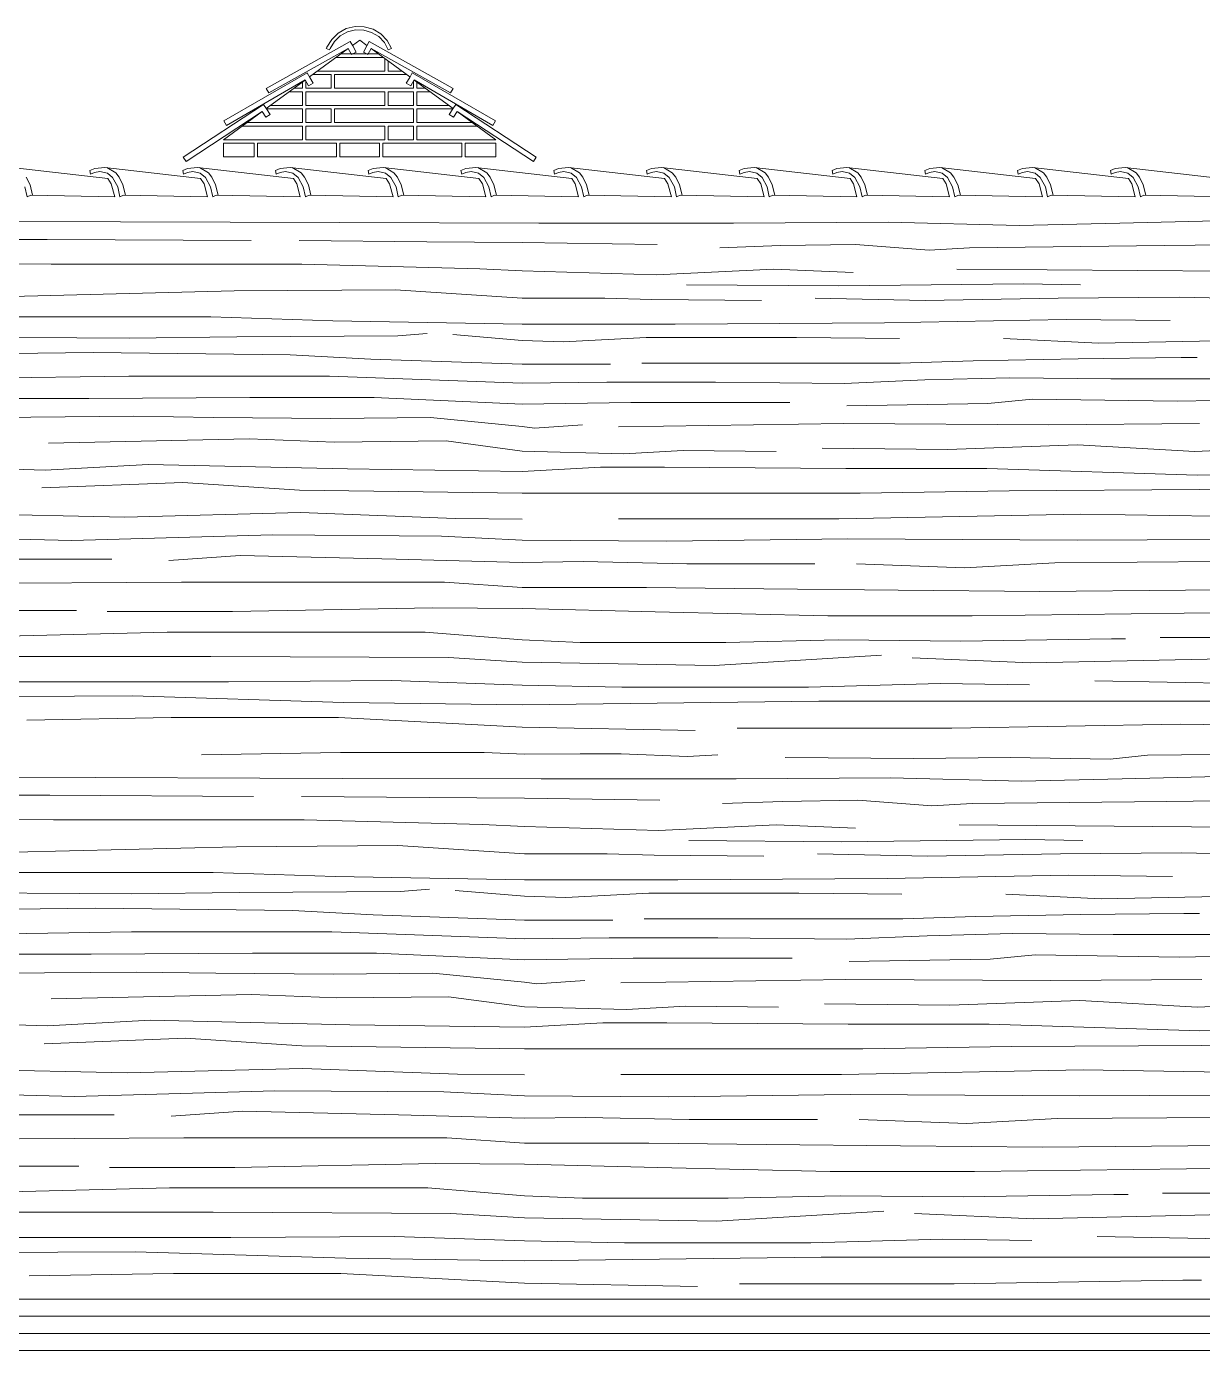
# Model space of a CAD drawing. Header units: millimetres. Extents: x -17502 to -16646, y 1856 to 2034.
# Drawn here: x -17148.526 to -17145.098, y 1867.434 to 1871.294 of the extents above; entities that cross this region are included whole.
import ezdxf

# ---------------------------------------------------------------- set-up
doc = ezdxf.new("R2010")
doc.units = ezdxf.units.MM
doc.layers.get('0').update_dxf_attribs({"lineweight": 9})
doc.layers.add('blocs', color=7, linetype='Continuous')
doc.layers.add('COUPE', color=7, linetype='Continuous', lineweight=9)

msp = doc.modelspace()

# ---------------------------------------------------------------- linework, layer by layer
at = {"lineweight": 9}
for points in [[(-17147.5759, 1871.2384), (-17147.5547, 1871.2539)], [(-17147.5335, 1871.2384), (-17147.5547, 1871.2539)], [(-17147.7012, 1871.1469), (-17147.5881, 1871.2295)], [(-17147.6779, 1871.1639), (-17147.4816, 1871.1639), (-17147.4816, 1871.2005)], [(-17147.4863, 1871.2039), (-17147.6232, 1871.2039)], [(-17147.5, 1871.2139), (-17147.6095, 1871.2139)], [(-17147.4083, 1871.1469), (-17147.5213, 1871.2295)], [(-17147.4716, 1871.1932), (-17147.4716, 1871.1639), (-17147.4316, 1871.1639)], [(-17147.8271, 1871.0549), (-17147.7133, 1871.138)], [(-17147.7216, 1871.132), (-17147.7216, 1871.1139), (-17147.7463, 1871.1139)], [(-17147.6916, 1871.1539), (-17147.6379, 1871.1539), (-17147.6379, 1871.1139), (-17147.7116, 1871.1139), (-17147.7116, 1871.135)], [(-17147.3979, 1871.135), (-17147.3979, 1871.1139), (-17147.6279, 1871.1139), (-17147.6279, 1871.1539), (-17147.4179, 1871.1539)], [(-17147.2824, 1871.0549), (-17147.3961, 1871.138)], [(-17147.3879, 1871.132), (-17147.3879, 1871.1139), (-17147.3632, 1871.1139)], [(-17147.76, 1871.1039), (-17147.7216, 1871.1039), (-17147.7216, 1871.0639), (-17147.8148, 1871.0639)], [(-17147.3495, 1871.1039), (-17147.3879, 1871.1039), (-17147.3879, 1871.0639), (-17147.2947, 1871.0639)], [(-17147.9516, 1870.9639), (-17147.8392, 1871.046)], [(-17147.8264, 1871.0539), (-17147.7216, 1871.0539), (-17147.7216, 1871.0139), (-17147.8832, 1871.0139)], [(-17147.2831, 1871.0539), (-17147.3879, 1871.0539), (-17147.3879, 1871.0139), (-17147.2263, 1871.0139)], [(-17147.1579, 1870.9639), (-17147.2703, 1871.046)], [(-17147.8969, 1871.0039), (-17147.7216, 1871.0039), (-17147.7216, 1870.9639), (-17147.9516, 1870.9639)], [(-17147.2126, 1871.0039), (-17147.3879, 1871.0039), (-17147.3879, 1870.9639), (-17147.1579, 1870.9639)], [(-17143.5173, 1867.5841), (-17152.5174, 1867.5841)], [(-17143.5173, 1867.5341), (-17152.5174, 1867.5341)], [(-17143.63, 1867.4841), (-17152.5174, 1867.4841)], [(-17143.586, 1867.4341), (-17152.5174, 1867.4341)]]:
    msp.add_lwpolyline(points, dxfattribs=at)
for points in [[(-17147.4816, 1871.1039), (-17147.7116, 1871.1039), (-17147.7116, 1871.0639), (-17147.4816, 1871.0639)], [(-17147.3979, 1871.1039), (-17147.4716, 1871.1039), (-17147.4716, 1871.0639), (-17147.3979, 1871.0639)], [(-17147.7116, 1871.0539), (-17147.6379, 1871.0539), (-17147.6379, 1871.0139), (-17147.7116, 1871.0139)], [(-17147.6279, 1871.0539), (-17147.3979, 1871.0539), (-17147.3979, 1871.0139), (-17147.6279, 1871.0139)], [(-17147.4816, 1871.0039), (-17147.7116, 1871.0039), (-17147.7116, 1870.9639), (-17147.4816, 1870.9639)], [(-17147.3979, 1871.0039), (-17147.4716, 1871.0039), (-17147.4716, 1870.9639), (-17147.3979, 1870.9639)], [(-17147.8622, 1870.9139), (-17147.9516, 1870.9139), (-17147.9516, 1870.9539), (-17147.8622, 1870.9539)], [(-17147.8522, 1870.9539), (-17147.6222, 1870.9539), (-17147.6222, 1870.9139), (-17147.8522, 1870.9139)], [(-17147.4972, 1870.9139), (-17147.6122, 1870.9139), (-17147.6122, 1870.9539), (-17147.4972, 1870.9539)], [(-17147.2572, 1870.9539), (-17147.4872, 1870.9539), (-17147.4872, 1870.9139), (-17147.2572, 1870.9139)], [(-17147.2472, 1870.9139), (-17147.1579, 1870.9139), (-17147.1579, 1870.9539), (-17147.2472, 1870.9539)]]:
    msp.add_lwpolyline(points, close=True, dxfattribs=at)
at = {"layer": 'blocs', "lineweight": 9}
for points in [[(-17151.5322, 1870.7319), (-17151.5219, 1870.732), (-17151.1401, 1870.7222), (-17150.8464, 1870.7287), (-17150.3242, 1870.7418), (-17149.9489, 1870.745), (-17149.4301, 1870.7385), (-17149.1659, 1870.7157), (-17148.572, 1870.7254), (-17147.6126, 1870.7222), (-17147.0327, 1870.7206)], [(-17147.0327, 1870.7206), (-17146.4649, 1870.7206), (-17146.0145, 1870.7239), (-17145.6327, 1870.7141), (-17145.339, 1870.7206), (-17144.8169, 1870.7337), (-17144.4416, 1870.7369), (-17143.9227, 1870.7304), (-17143.6586, 1870.7076), (-17143.0647, 1870.7174), (-17142.1052, 1870.7141), (-17141.8227, 1870.7133)], [(-17149.6009, 1870.6666), (-17149.1212, 1870.6732), (-17148.4653, 1870.6732), (-17147.8713, 1870.6699)], [(-17147.731, 1870.6699), (-17147.359, 1870.6666), (-17147.0812, 1870.6642)], [(-17147.0812, 1870.6642), (-17146.6874, 1870.6586)], [(-17146.5046, 1870.6488), (-17146.3284, 1870.6553), (-17146.1098, 1870.6586), (-17145.8944, 1870.6422), (-17145.7769, 1870.6488), (-17145.2091, 1870.6553), (-17144.6706, 1870.6618), (-17144.4427, 1870.6553), (-17144.2861, 1870.6488)], [(-17149.1626, 1870.6047), (-17148.4545, 1870.6015), (-17147.7235, 1870.6015), (-17147.2046, 1870.588), (-17147.0812, 1870.5818)], [(-17147.0812, 1870.5818), (-17146.6906, 1870.5705), (-17146.348, 1870.5868), (-17146.1163, 1870.577)], [(-17145.8142, 1870.5868), (-17145.0244, 1870.5803), (-17144.4044, 1870.5836), (-17144.0226, 1870.577), (-17143.7485, 1870.5901)], [(-17146.6021, 1870.541), (-17146.1583, 1870.5377), (-17145.6199, 1870.5443), (-17145.4534, 1870.541)], [(-17150.0024, 1870.5165), (-17149.5096, 1870.5132), (-17148.9842, 1870.4937), (-17148.5698, 1870.5067), (-17147.9204, 1870.523), (-17147.4504, 1870.5263), (-17147.0812, 1870.5018)], [(-17147.0812, 1870.5018), (-17146.8404, 1870.5018), (-17146.7033, 1870.4986), (-17146.3835, 1870.4953)], [(-17146.2269, 1870.5018), (-17145.907, 1870.4953), (-17145.5187, 1870.5018), (-17145.1663, 1870.5051), (-17144.8595, 1870.4986), (-17144.6115, 1870.5149)], [(-17150.5931, 1870.4446), (-17150.443, 1870.4381), (-17150.0808, 1870.4479), (-17149.3335, 1870.4413), (-17148.6416, 1870.4479), (-17147.989, 1870.4479), (-17147.6332, 1870.4358), (-17147.0812, 1870.4267), (-17147.0812, 1870.4267)], [(-17147.0812, 1870.4267), (-17146.6348, 1870.4267), (-17146.0246, 1870.43), (-17145.4959, 1870.4398), (-17145.1924, 1870.4365)], [(-17151.1856, 1870.3923), (-17150.9082, 1870.3793), (-17150.5656, 1870.3858), (-17150.3828, 1870.3956), (-17149.8933, 1870.3956), (-17149.7595, 1870.3825), (-17149.3451, 1870.3825), (-17148.8368, 1870.3892), (-17148.2265, 1870.3859), (-17147.9132, 1870.3892), (-17147.4433, 1870.3924), (-17147.3585, 1870.399)], [(-17147.2834, 1870.3957), (-17147.0812, 1870.3787)], [(-17147.0812, 1870.3787), (-17146.9608, 1870.3744), (-17146.7193, 1870.3875), (-17146.282, 1870.3875), (-17145.9817, 1870.3842)], [(-17145.6783, 1870.3842), (-17145.4009, 1870.3712), (-17145.0582, 1870.3777), (-17144.8755, 1870.3875), (-17144.386, 1870.3875), (-17144.2522, 1870.3744), (-17143.8377, 1870.3744), (-17143.3294, 1870.3811), (-17142.7192, 1870.3778), (-17142.4059, 1870.3811), (-17141.936, 1870.3844), (-17141.8511, 1870.3909)], [(-17150.5184, 1870.3337), (-17150.1301, 1870.3369), (-17149.6406, 1870.3402), (-17149.1576, 1870.35), (-17148.655, 1870.3402), (-17148.332, 1870.3435), (-17147.7576, 1870.3369), (-17147.5226, 1870.3243), (-17147.0812, 1870.3092), (-17147.0812, 1870.3092)], [(-17147.0812, 1870.3092), (-17146.8242, 1870.3092)], [(-17146.7328, 1870.3125), (-17146.4457, 1870.3125), (-17146.2107, 1870.3125), (-17145.979, 1870.3125), (-17145.7669, 1870.319), (-17145.4601, 1870.3256), (-17145.1599, 1870.3288), (-17145.1142, 1870.3288)], [(-17149.1736, 1870.2847), (-17148.6547, 1870.2684), (-17148.2272, 1870.2749), (-17147.6431, 1870.2749), (-17147.0812, 1870.2544), (-17147.0812, 1870.2544)], [(-17147.0812, 1870.2544), (-17146.8341, 1870.257), (-17146.5176, 1870.257), (-17146.1423, 1870.2537), (-17145.9073, 1870.2635), (-17145.6593, 1870.2701), (-17145.3656, 1870.2668), (-17144.9414, 1870.2668), (-17144.5889, 1870.2668), (-17144.2406, 1870.2668), (-17143.9175, 1870.2734), (-17143.787, 1870.2734)], [(-17149.8997, 1870.2128), (-17149.433, 1870.2096), (-17149.123, 1870.2128), (-17148.749, 1870.2096), (-17148.3444, 1870.2096), (-17147.8745, 1870.2129), (-17147.5122, 1870.2129), (-17147.0812, 1870.1929)], [(-17147.0812, 1870.1929), (-17146.7648, 1870.1982), (-17146.4842, 1870.1982), (-17146.3014, 1870.1982)], [(-17146.135, 1870.1884), (-17145.7238, 1870.195), (-17145.5933, 1870.208), (-17145.1723, 1870.2015), (-17144.8427, 1870.208), (-17144.5163, 1870.2047)], [(-17150.5425, 1870.1444), (-17150.1378, 1870.1509), (-17149.7789, 1870.1444), (-17149.3089, 1870.1444), (-17148.9924, 1870.1444), (-17148.6146, 1870.1543), (-17148.2132, 1870.1576), (-17147.9815, 1870.1543), (-17147.6388, 1870.1511), (-17147.3484, 1870.1543), (-17147.0812, 1870.1277), (-17147.0812, 1870.1277)], [(-17147.0812, 1870.1277), (-17147.0454, 1870.1232), (-17146.9051, 1870.133)], [(-17146.8006, 1870.1265), (-17146.1447, 1870.1363), (-17145.5475, 1870.133), (-17145.1069, 1870.1363)], [(-17148.4615, 1870.0792), (-17147.8773, 1870.0923), (-17147.6293, 1870.0825), (-17147.303, 1870.0857), (-17147.0812, 1870.0561)], [(-17147.0812, 1870.0561), (-17146.7844, 1870.0482), (-17146.6115, 1870.058), (-17146.3406, 1870.0548)], [(-17146.2068, 1870.0646), (-17145.8413, 1870.0613), (-17145.4628, 1870.0743), (-17145.1201, 1870.0548), (-17144.846, 1870.0678), (-17144.5392, 1870.0711), (-17144.4087, 1870.0646)], [(-17152.5886, 1870.0051), (-17152.3601, 1870.0172), (-17152.1741, 1870.0172), (-17151.6455, 1870.014), (-17151.2343, 1870.014), (-17150.6208, 1869.9944), (-17150.1932, 1869.9976), (-17149.8473, 1870.0237), (-17149.5177, 1870.0042), (-17149.4394, 1870.0074), (-17149.038, 1870.0172), (-17148.9173, 1870.014), (-17148.4714, 1870.0009), (-17148.1712, 1870.0172), (-17147.5903, 1870.0042), (-17147.0812, 1869.997)], [(-17147.0812, 1869.997), (-17146.8528, 1870.0091), (-17146.6668, 1870.0091), (-17146.1381, 1870.0059), (-17145.7269, 1870.0059), (-17145.1134, 1869.9863), (-17144.6859, 1869.9895), (-17144.34, 1870.0156), (-17144.0104, 1869.9961), (-17143.9321, 1869.9993), (-17143.5307, 1870.0091), (-17143.4099, 1870.0059), (-17142.9641, 1869.9928), (-17142.6638, 1870.0091), (-17142.1062, 1869.9966)], [(-17148.4809, 1869.9487), (-17148.0698, 1869.965), (-17147.7304, 1869.9421), (-17147.0812, 1869.934), (-17147.0812, 1869.934)], [(-17147.0812, 1869.934), (-17146.5591, 1869.934), (-17146.0957, 1869.934), (-17145.6616, 1869.9406), (-17145.1069, 1869.9438), (-17144.6402, 1869.9373), (-17143.8994, 1869.934), (-17143.485, 1869.9373), (-17143.2836, 1869.9438), (-17143.065, 1869.9438)], [(-17149.7081, 1869.8704), (-17149.274, 1869.8769), (-17148.6899, 1869.8736), (-17148.2395, 1869.8639), (-17147.7272, 1869.8769), (-17147.2768, 1869.8601), (-17147.0812, 1869.858)], [(-17146.8007, 1869.859), (-17146.1578, 1869.859), (-17145.4529, 1869.8721), (-17144.8067, 1869.8623), (-17144.314, 1869.859)], [(-17152.5886, 1869.8046), (-17152.1683, 1869.8018), (-17151.6396, 1869.8083), (-17150.9706, 1869.805), (-17150.1548, 1869.8083), (-17149.5552, 1869.805), (-17148.9123, 1869.8083), (-17148.3934, 1869.7953), (-17147.8093, 1869.8116), (-17147.3165, 1869.8083), (-17147.0812, 1869.7965)], [(-17147.0812, 1869.7965), (-17146.6609, 1869.7937), (-17146.1322, 1869.8002), (-17145.4633, 1869.797), (-17144.6474, 1869.8002), (-17144.0478, 1869.7969), (-17143.4049, 1869.8002), (-17142.8861, 1869.7872), (-17142.3019, 1869.8035), (-17142.2617, 1869.8032)], [(-17149.8229, 1869.7259), (-17149.5138, 1869.7297), (-17149.0744, 1869.7408), (-17148.7243, 1869.7408), (-17148.4524, 1869.7408), (-17148.2774, 1869.7408)], [(-17148.1113, 1869.7371), (-17147.9027, 1869.752), (-17147.4484, 1869.7408), (-17147.0812, 1869.7316), (-17147.0812, 1869.7316)], [(-17147.0812, 1869.7316), (-17146.9032, 1869.7339), (-17146.601, 1869.7279), (-17146.3343, 1869.7279), (-17146.2277, 1869.7279)], [(-17146.1062, 1869.7279), (-17145.7921, 1869.7161), (-17145.5284, 1869.7309), (-17145.0484, 1869.7339), (-17144.6514, 1869.7279), (-17144.4825, 1869.7309)], [(-17149.2104, 1869.6701), (-17148.7151, 1869.6701), (-17148.0746, 1869.6739), (-17147.3074, 1869.6739), (-17147.0812, 1869.6583)], [(-17147.0812, 1869.6583), (-17146.719, 1869.6583), (-17146.3764, 1869.6546), (-17145.9854, 1869.6509), (-17145.572, 1869.6471), (-17145.1475, 1869.6509), (-17144.7192, 1869.6546), (-17144.3356, 1869.6658), (-17144.0339, 1869.6471), (-17143.8254, 1869.6695), (-17143.803, 1869.6509)], [(-17152.5886, 1869.6054), (-17152.2006, 1869.5956), (-17151.6978, 1869.5844), (-17151.277, 1869.5844), (-17150.6588, 1869.5918), (-17150.0964, 1869.5956), (-17149.5713, 1869.5993), (-17149.1251, 1869.5919), (-17148.7005, 1869.5919), (-17148.3802, 1869.5919)], [(-17148.2909, 1869.5881), (-17147.9259, 1869.5881), (-17147.3412, 1869.5993), (-17147.0812, 1869.5971)], [(-17147.0812, 1869.5973), (-17146.6932, 1869.5875), (-17146.1905, 1869.5763), (-17145.7696, 1869.5763), (-17145.1514, 1869.5838), (-17144.5891, 1869.5875), (-17144.064, 1869.5912), (-17143.6177, 1869.5838), (-17143.1932, 1869.5838), (-17142.8729, 1869.5838)], [(-17150.7291, 1869.5211), (-17150.055, 1869.5211), (-17149.623, 1869.5174), (-17149.2432, 1869.5286), (-17148.8942, 1869.5137), (-17148.5442, 1869.5174), (-17148.1159, 1869.5286), (-17147.3636, 1869.5286), (-17147.0812, 1869.5055)], [(-17147.0812, 1869.5055), (-17146.9125, 1869.4982), (-17146.4879, 1869.4982), (-17146.1602, 1869.5056), (-17145.8027, 1869.5019), (-17145.3633, 1869.5093), (-17145.3223, 1869.5093)], [(-17145.2217, 1869.5131), (-17144.5477, 1869.5131), (-17144.1157, 1869.5093), (-17143.7358, 1869.5205), (-17143.3869, 1869.5056), (-17143.0368, 1869.5093), (-17142.6085, 1869.5205), (-17142.4891, 1869.5205)], [(-17149.0242, 1869.4578), (-17148.5214, 1869.4578), (-17147.9888, 1869.4578), (-17147.2962, 1869.4541), (-17147.0812, 1869.4412)], [(-17147.0812, 1869.4412), (-17146.5217, 1869.4311), (-17146.0339, 1869.4609)], [(-17145.9445, 1869.4534), (-17145.5982, 1869.4385), (-17145.0842, 1869.4497), (-17144.5964, 1869.4609), (-17144.1011, 1869.4609), (-17143.6583, 1869.4497)], [(-17150.9196, 1869.3945), (-17150.2865, 1869.3833), (-17149.754, 1869.3982), (-17149.077, 1869.3871), (-17148.6785, 1869.3833), (-17147.9374, 1869.3833), (-17147.4607, 1869.3871)], [(-17147.4607, 1869.3871), (-17147.0812, 1869.3741)], [(-17145.4123, 1869.3864), (-17144.7792, 1869.3752), (-17144.2466, 1869.3901), (-17143.5696, 1869.379), (-17143.1711, 1869.3753), (-17142.6058, 1869.3753)], [(-17152.5886, 1869.3243), (-17151.7235, 1869.3348), (-17150.8223, 1869.3348), (-17150.0998, 1869.3348), (-17149.3252, 1869.3348), (-17148.8943, 1869.3386), (-17148.2165, 1869.3423), (-17147.602, 1869.3237), (-17147.0812, 1869.3162)], [(-17147.0812, 1869.3741), (-17146.7902, 1869.3678), (-17146.2465, 1869.3678), (-17145.8629, 1869.379), (-17145.6022, 1869.3752)], [(-17147.0812, 1869.3162), (-17146.2162, 1869.3268), (-17145.3149, 1869.3268), (-17144.5925, 1869.3268), (-17143.8178, 1869.3268), (-17143.3869, 1869.3305), (-17142.7091, 1869.3342), (-17142.6405, 1869.3321)], [(-17148.5254, 1869.2716), (-17148.1046, 1869.2791), (-17147.6167, 1869.2791)], [(-17147.6167, 1869.2791), (-17147.0812, 1869.251)], [(-17147.0812, 1869.251), (-17146.5773, 1869.2412)], [(-17146.4544, 1869.2486), (-17145.8287, 1869.2486), (-17145.1621, 1869.2598), (-17144.637, 1869.2524), (-17144.138, 1869.2412), (-17143.5533, 1869.2598), (-17143.249, 1869.2524)], [(-17148.0154, 1869.1706), (-17147.611, 1869.1779), (-17147.192, 1869.1779), (-17147.0743, 1869.1722)], [(-17147.0743, 1869.1722), (-17146.9119, 1869.1735), (-17146.7925, 1869.1735), (-17146.5997, 1869.1655), (-17146.5113, 1869.1708)], [(-17146.3145, 1869.1625), (-17145.9392, 1869.1601), (-17145.6583, 1869.1625), (-17145.3677, 1869.1577), (-17145.2587, 1869.1698), (-17144.7622, 1869.1747), (-17144.4498, 1869.1698), (-17144.1302, 1869.1625), (-17143.825, 1869.1698), (-17143.5054, 1869.1674), (-17143.0965, 1869.1601)], [(-17152.5331, 1869.1085), (-17151.9653, 1869.1085), (-17151.5149, 1869.1118), (-17151.1331, 1869.102), (-17150.8394, 1869.1085), (-17150.3173, 1869.1216), (-17149.942, 1869.1248), (-17149.4231, 1869.1183), (-17149.159, 1869.0955), (-17148.565, 1869.1053), (-17147.6056, 1869.102), (-17147.0258, 1869.1004)], [(-17147.0258, 1869.1004), (-17146.4579, 1869.1004), (-17146.0076, 1869.1037), (-17145.6258, 1869.0939), (-17145.3321, 1869.1004), (-17144.8099, 1869.1135), (-17144.4346, 1869.1167), (-17143.9158, 1869.1102), (-17143.6516, 1869.0874), (-17143.0577, 1869.0972), (-17142.83, 1869.0964)], [(-17149.594, 1869.0465), (-17149.1142, 1869.053), (-17148.4583, 1869.053), (-17147.8644, 1869.0497)], [(-17147.724, 1869.0497), (-17147.352, 1869.0465), (-17147.0743, 1869.044)], [(-17147.0743, 1869.044), (-17146.6804, 1869.0384)], [(-17146.4977, 1869.0286), (-17146.3215, 1869.0351), (-17146.1028, 1869.0384), (-17145.8874, 1869.0221), (-17145.77, 1869.0286), (-17145.2021, 1869.0351), (-17144.6637, 1869.0416), (-17144.4358, 1869.0351), (-17144.2792, 1869.0286)], [(-17149.1557, 1868.9845), (-17148.4475, 1868.9813), (-17147.7165, 1868.9813), (-17147.1976, 1868.9678), (-17147.0743, 1868.9616)], [(-17147.0743, 1868.9616), (-17146.6837, 1868.9503), (-17146.341, 1868.9666), (-17146.1093, 1868.9568)], [(-17145.8072, 1868.9667), (-17145.0175, 1868.9601), (-17144.3974, 1868.9634), (-17144.0156, 1868.9569), (-17143.7415, 1868.9699)], [(-17146.5952, 1868.9208), (-17146.1514, 1868.9175), (-17145.6129, 1868.9241), (-17145.4465, 1868.9208)], [(-17149.9954, 1868.8963), (-17149.5027, 1868.8931), (-17148.9773, 1868.8735), (-17148.5628, 1868.8865), (-17147.9134, 1868.9028), (-17147.4435, 1868.9061), (-17147.0743, 1868.8817)], [(-17147.0743, 1868.8817), (-17146.8334, 1868.8817), (-17146.6964, 1868.8784), (-17146.3765, 1868.8751)], [(-17146.2199, 1868.8817), (-17145.9001, 1868.8751), (-17145.5117, 1868.8817), (-17145.1593, 1868.8849), (-17144.8525, 1868.8784), (-17144.6045, 1868.8947)], [(-17150.5862, 1868.8244), (-17150.4361, 1868.8179), (-17150.0738, 1868.8277), (-17149.3265, 1868.8212), (-17148.6347, 1868.8277), (-17147.982, 1868.8277), (-17147.6263, 1868.8157), (-17147.0743, 1868.8066), (-17147.0743, 1868.8066)], [(-17147.0743, 1868.8066), (-17146.6279, 1868.8066), (-17146.0176, 1868.8098), (-17145.4889, 1868.8196), (-17145.1854, 1868.8163)], [(-17151.1786, 1868.7721), (-17150.9013, 1868.7591), (-17150.5586, 1868.7656), (-17150.3759, 1868.7754), (-17149.8864, 1868.7754), (-17149.7526, 1868.7624), (-17149.3381, 1868.7624), (-17148.8298, 1868.769), (-17148.2196, 1868.7657), (-17147.9063, 1868.769), (-17147.4364, 1868.7723), (-17147.3515, 1868.7788)], [(-17147.2765, 1868.7755), (-17147.0743, 1868.7585)], [(-17147.0743, 1868.7585), (-17146.9538, 1868.7543), (-17146.7123, 1868.7673), (-17146.275, 1868.7673), (-17145.9748, 1868.7641)], [(-17145.6713, 1868.7641), (-17145.3939, 1868.751), (-17145.0513, 1868.7575), (-17144.8685, 1868.7673), (-17144.379, 1868.7673), (-17144.2452, 1868.7543), (-17143.8308, 1868.7543), (-17143.3225, 1868.7609), (-17143.1008, 1868.7597)], [(-17150.5115, 1868.7135), (-17150.1231, 1868.7168), (-17149.6336, 1868.72), (-17149.1506, 1868.7298), (-17148.6481, 1868.72), (-17148.325, 1868.7233), (-17147.7506, 1868.7168), (-17147.5157, 1868.7042), (-17147.0743, 1868.6891), (-17147.0743, 1868.6891)], [(-17147.0743, 1868.6891), (-17146.8173, 1868.6891)], [(-17146.7259, 1868.6923), (-17146.4387, 1868.6923), (-17146.2037, 1868.6923), (-17145.972, 1868.6923), (-17145.7599, 1868.6989), (-17145.4532, 1868.7054), (-17145.1529, 1868.7086), (-17145.1073, 1868.7086)], [(-17149.1667, 1868.6645), (-17148.6478, 1868.6482), (-17148.2203, 1868.6548), (-17147.6361, 1868.6548), (-17147.0743, 1868.6342), (-17147.0743, 1868.6342)], [(-17147.0743, 1868.6342), (-17146.8272, 1868.6368), (-17146.5106, 1868.6368), (-17146.1353, 1868.6336), (-17145.9004, 1868.6434), (-17145.6524, 1868.6499), (-17145.3587, 1868.6466), (-17144.9344, 1868.6466), (-17144.582, 1868.6466), (-17144.2337, 1868.6467), (-17143.9106, 1868.6532), (-17143.7801, 1868.6532)], [(-17149.8927, 1868.5927), (-17149.4261, 1868.5894), (-17149.116, 1868.5927), (-17148.7421, 1868.5894), (-17148.3374, 1868.5894), (-17147.8675, 1868.5927), (-17147.5053, 1868.5927), (-17147.0743, 1868.5727)], [(-17147.0743, 1868.5727), (-17146.7579, 1868.578), (-17146.4772, 1868.578), (-17146.2945, 1868.578)], [(-17146.128, 1868.5683), (-17145.7168, 1868.5748), (-17145.5863, 1868.5878), (-17145.1653, 1868.5813), (-17144.8357, 1868.5878), (-17144.5094, 1868.5846)], [(-17150.5355, 1868.5242), (-17150.1309, 1868.5307), (-17149.7719, 1868.5242), (-17149.302, 1868.5242), (-17148.9854, 1868.5242), (-17148.6076, 1868.5342), (-17148.2062, 1868.5374), (-17147.9745, 1868.5342), (-17147.6319, 1868.5309), (-17147.3414, 1868.5342), (-17147.0743, 1868.5075), (-17147.0743, 1868.5075)], [(-17147.0743, 1868.5075), (-17147.0384, 1868.503), (-17146.8981, 1868.5128)], [(-17146.7937, 1868.5063), (-17146.1377, 1868.5161), (-17145.5405, 1868.5128), (-17145.1, 1868.5161)], [(-17148.4545, 1868.459), (-17147.8704, 1868.4721), (-17147.6224, 1868.4623), (-17147.296, 1868.4656), (-17147.0743, 1868.4359)], [(-17146.1999, 1868.4444), (-17145.8344, 1868.4411), (-17145.4558, 1868.4542), (-17145.1132, 1868.4346), (-17144.839, 1868.4476), (-17144.5323, 1868.4509), (-17144.4018, 1868.4444)], [(-17147.0743, 1868.4359), (-17146.7775, 1868.4281), (-17146.6045, 1868.4379), (-17146.3337, 1868.4346)], [(-17152.5816, 1868.3849), (-17152.3532, 1868.397), (-17152.1672, 1868.397), (-17151.6385, 1868.3938), (-17151.2273, 1868.3938), (-17150.6138, 1868.3742), (-17150.1863, 1868.3775), (-17149.8404, 1868.4036), (-17149.5108, 1868.384), (-17149.4325, 1868.3872), (-17149.0311, 1868.397), (-17148.9103, 1868.3938), (-17148.4645, 1868.3807), (-17148.1642, 1868.397), (-17147.5833, 1868.384), (-17147.0743, 1868.3768)], [(-17147.0743, 1868.3768), (-17146.8458, 1868.3889), (-17146.6598, 1868.3889), (-17146.1311, 1868.3857), (-17145.72, 1868.3857), (-17145.1064, 1868.3661), (-17144.6789, 1868.3694), (-17144.333, 1868.3955), (-17144.0034, 1868.3759), (-17143.9251, 1868.3792), (-17143.5237, 1868.3889), (-17143.5173, 1868.3888)], [(-17148.474, 1868.3285), (-17148.0628, 1868.3448), (-17147.7234, 1868.322), (-17147.0743, 1868.3139), (-17147.0743, 1868.3139)], [(-17147.0743, 1868.3139), (-17146.5521, 1868.3139), (-17146.0887, 1868.3139), (-17145.6547, 1868.3204), (-17145.0999, 1868.3237), (-17144.6332, 1868.3171), (-17143.8924, 1868.3139), (-17143.5173, 1868.3168)], [(-17149.7011, 1868.2502), (-17149.2671, 1868.2567), (-17148.6829, 1868.2535), (-17148.2326, 1868.2437), (-17147.7202, 1868.2567), (-17147.2699, 1868.24), (-17147.0743, 1868.2379)], [(-17146.7937, 1868.2388), (-17146.1508, 1868.2388), (-17145.4459, 1868.2519), (-17144.7998, 1868.2421), (-17144.307, 1868.2388)], [(-17152.5816, 1868.1844), (-17152.1613, 1868.1816), (-17151.6326, 1868.1881), (-17150.9636, 1868.1849), (-17150.1478, 1868.1881), (-17149.5482, 1868.1849), (-17148.9053, 1868.1881), (-17148.3865, 1868.1751), (-17147.8023, 1868.1914), (-17147.3095, 1868.1881), (-17147.0743, 1868.1764)], [(-17147.0743, 1868.1764), (-17146.654, 1868.1735), (-17146.1253, 1868.18), (-17145.4563, 1868.1768), (-17144.6405, 1868.18), (-17144.0409, 1868.1768), (-17143.5173, 1868.1794)], [(-17149.816, 1868.1058), (-17149.5069, 1868.1095), (-17149.0674, 1868.1207), (-17148.7174, 1868.1207), (-17148.4455, 1868.1207), (-17148.2705, 1868.1207)], [(-17148.1043, 1868.1169), (-17147.8958, 1868.1318), (-17147.4415, 1868.1207), (-17147.0743, 1868.1115), (-17147.0743, 1868.1115)], [(-17147.0743, 1868.1115), (-17146.8962, 1868.1137), (-17146.594, 1868.1078), (-17146.3274, 1868.1078), (-17146.2207, 1868.1078)], [(-17146.0992, 1868.1078), (-17145.7852, 1868.0959), (-17145.5215, 1868.1107), (-17145.0415, 1868.1137), (-17144.6445, 1868.1078), (-17144.4756, 1868.1107)], [(-17149.2035, 1868.05), (-17148.7081, 1868.05), (-17148.0676, 1868.0537), (-17147.3004, 1868.0537), (-17147.0743, 1868.0381)], [(-17147.0743, 1868.0381), (-17146.7121, 1868.0381), (-17146.3695, 1868.0344), (-17145.9784, 1868.0307), (-17145.565, 1868.027), (-17145.1405, 1868.0307), (-17144.7122, 1868.0344), (-17144.3286, 1868.0456), (-17144.027, 1868.027), (-17143.8184, 1868.0493), (-17143.7961, 1868.0307)], [(-17152.5816, 1867.9852), (-17152.1936, 1867.9754), (-17151.6908, 1867.9642), (-17151.27, 1867.9642), (-17150.6518, 1867.9717), (-17150.0895, 1867.9754), (-17149.5644, 1867.9791), (-17149.1181, 1867.9717), (-17148.6936, 1867.9717), (-17148.3733, 1867.9717)], [(-17148.2839, 1867.968), (-17147.9189, 1867.968), (-17147.3343, 1867.9791), (-17147.0743, 1867.9769)], [(-17147.0743, 1867.9772), (-17146.6863, 1867.9673), (-17146.1835, 1867.9561), (-17145.7627, 1867.9561), (-17145.1445, 1867.9636), (-17144.5821, 1867.9673), (-17144.057, 1867.971), (-17143.6108, 1867.9636), (-17143.5173, 1867.9636)], [(-17150.7221, 1867.901), (-17150.0481, 1867.901), (-17149.6161, 1867.8972), (-17149.2362, 1867.9084), (-17148.8873, 1867.8935), (-17148.5372, 1867.8972), (-17148.1089, 1867.9084), (-17147.3566, 1867.9084), (-17147.0743, 1867.8853)], [(-17147.0743, 1867.8853), (-17146.9055, 1867.878), (-17146.481, 1867.878), (-17146.1533, 1867.8854), (-17145.7957, 1867.8817), (-17145.3563, 1867.8892), (-17145.3153, 1867.8892)], [(-17145.2148, 1867.8929), (-17144.5407, 1867.8929), (-17144.1087, 1867.8892), (-17143.7289, 1867.9003), (-17143.5173, 1867.8913)], [(-17149.0172, 1867.8376), (-17148.5144, 1867.8376), (-17147.9819, 1867.8376), (-17147.2892, 1867.8339), (-17147.0743, 1867.821)], [(-17147.0743, 1867.821), (-17146.5148, 1867.8109), (-17146.0269, 1867.8407)], [(-17145.9375, 1867.8333), (-17145.5912, 1867.8184), (-17145.0773, 1867.8295), (-17144.5894, 1867.8407), (-17144.0941, 1867.8407), (-17143.6514, 1867.8295)], [(-17150.9127, 1867.7743), (-17150.2796, 1867.7632), (-17149.747, 1867.7781), (-17149.07, 1867.7669), (-17148.6715, 1867.7632), (-17147.9304, 1867.7632), (-17147.4537, 1867.7669)], [(-17147.4537, 1867.7669), (-17147.0743, 1867.7539)], [(-17147.0743, 1867.7539), (-17146.7832, 1867.7476), (-17146.2395, 1867.7476), (-17145.8559, 1867.7588), (-17145.5953, 1867.7551)], [(-17145.4053, 1867.7662), (-17144.7722, 1867.7551), (-17144.2397, 1867.77), (-17143.5627, 1867.7588), (-17143.5173, 1867.7581)], [(-17152.5816, 1867.7041), (-17151.7166, 1867.7147), (-17150.8153, 1867.7147), (-17150.0928, 1867.7147), (-17149.3182, 1867.7147), (-17148.8873, 1867.7184), (-17148.2095, 1867.7221), (-17147.595, 1867.7035), (-17147.0743, 1867.696)], [(-17147.0743, 1867.696), (-17146.2092, 1867.7066), (-17145.308, 1867.7066), (-17144.5855, 1867.7066), (-17143.8109, 1867.7066), (-17143.5246, 1867.7091)], [(-17148.5185, 1867.6514), (-17148.0976, 1867.6589), (-17147.6098, 1867.6589)], [(-17147.6098, 1867.6589), (-17147.0743, 1867.6308)], [(-17147.0743, 1867.6308), (-17146.5703, 1867.621)], [(-17146.4474, 1867.6285), (-17145.8218, 1867.6285), (-17145.1552, 1867.6396), (-17145.1007, 1867.6389)]]:
    msp.add_lwpolyline(points, dxfattribs=at)
at = {"layer": 'COUPE', "color": 7, "linetype": 'Continuous', "lineweight": 9}
for p, q in [((-17148.5682, 1870.8825), (-17148.2887, 1870.8514)), ((-17148.5265, 1870.855), (-17148.5156, 1870.8329)), ((-17148.3411, 1870.8743), (-17148.3269, 1870.88)), ((-17148.339, 1870.8631), (-17148.3411, 1870.8743)), ((-17148.3273, 1870.8683), (-17148.339, 1870.8631)), ((-17148.3118, 1870.8714), (-17148.3273, 1870.8683)), ((-17148.3269, 1870.88), (-17148.2978, 1870.8825)), ((-17148.2903, 1870.8668), (-17148.3118, 1870.8714)), ((-17148.2978, 1870.8825), (-17148.0183, 1870.8514)), ((-17148.2921, 1870.8825), (-17148.266, 1870.867)), ((-17148.2749, 1870.8542), (-17148.2903, 1870.8668)), ((-17148.2887, 1870.8514), (-17148.2787, 1870.8354)), ((-17148.26, 1870.8266), (-17148.2749, 1870.8542)), ((-17148.266, 1870.867), (-17148.2561, 1870.855)), ((-17148.2561, 1870.855), (-17148.2452, 1870.8329)), ((-17148.0707, 1870.8743), (-17148.0565, 1870.88)), ((-17148.0686, 1870.8631), (-17148.0707, 1870.8743)), ((-17148.0569, 1870.8683), (-17148.0686, 1870.8631)), ((-17148.0414, 1870.8714), (-17148.0569, 1870.8683)), ((-17148.0565, 1870.88), (-17148.0274, 1870.8825)), ((-17148.0199, 1870.8668), (-17148.0414, 1870.8714)), ((-17148.0274, 1870.8825), (-17147.7479, 1870.8514)), ((-17148.0217, 1870.8825), (-17147.9956, 1870.867)), ((-17148.0045, 1870.8542), (-17148.0199, 1870.8668)), ((-17148.0183, 1870.8514), (-17148.0083, 1870.8354)), ((-17147.9896, 1870.8266), (-17148.0045, 1870.8542)), ((-17147.9956, 1870.867), (-17147.9857, 1870.855)), ((-17147.9857, 1870.855), (-17147.9748, 1870.8329)), ((-17147.8003, 1870.8743), (-17147.7861, 1870.88)), ((-17147.7982, 1870.8631), (-17147.8003, 1870.8743)), ((-17147.7865, 1870.8683), (-17147.7982, 1870.8631)), ((-17147.771, 1870.8714), (-17147.7865, 1870.8683)), ((-17147.7861, 1870.88), (-17147.757, 1870.8825)), ((-17147.7495, 1870.8668), (-17147.771, 1870.8714)), ((-17147.757, 1870.8825), (-17147.4775, 1870.8514)), ((-17147.7513, 1870.8825), (-17147.7252, 1870.867)), ((-17147.7341, 1870.8542), (-17147.7495, 1870.8668)), ((-17147.7479, 1870.8514), (-17147.7379, 1870.8354)), ((-17147.7192, 1870.8266), (-17147.7341, 1870.8542)), ((-17147.7252, 1870.867), (-17147.7153, 1870.855)), ((-17147.7153, 1870.855), (-17147.7044, 1870.8329)), ((-17147.5299, 1870.8743), (-17147.5157, 1870.88)), ((-17147.5278, 1870.8631), (-17147.5299, 1870.8743)), ((-17147.5161, 1870.8683), (-17147.5278, 1870.8631)), ((-17147.5006, 1870.8714), (-17147.5161, 1870.8683)), ((-17147.5157, 1870.88), (-17147.4866, 1870.8825)), ((-17147.4791, 1870.8668), (-17147.5006, 1870.8714)), ((-17147.4866, 1870.8825), (-17147.2071, 1870.8514)), ((-17147.4809, 1870.8825), (-17147.4548, 1870.867)), ((-17147.4637, 1870.8542), (-17147.4791, 1870.8668)), ((-17147.4775, 1870.8514), (-17147.4675, 1870.8354)), ((-17147.4488, 1870.8266), (-17147.4637, 1870.8542)), ((-17147.4548, 1870.867), (-17147.4449, 1870.855)), ((-17147.4449, 1870.855), (-17147.434, 1870.8329)), ((-17147.2595, 1870.8743), (-17147.2453, 1870.88)), ((-17147.2575, 1870.8631), (-17147.2595, 1870.8743)), ((-17147.2457, 1870.8683), (-17147.2575, 1870.8631)), ((-17147.2302, 1870.8714), (-17147.2457, 1870.8683)), ((-17147.2453, 1870.88), (-17147.2162, 1870.8825)), ((-17147.2087, 1870.8668), (-17147.2302, 1870.8714)), ((-17147.2162, 1870.8825), (-17146.9367, 1870.8514)), ((-17147.2105, 1870.8825), (-17147.1844, 1870.867)), ((-17147.1933, 1870.8542), (-17147.2087, 1870.8668)), ((-17147.2071, 1870.8514), (-17147.1971, 1870.8354)), ((-17147.1784, 1870.8266), (-17147.1933, 1870.8542)), ((-17147.1844, 1870.867), (-17147.1745, 1870.855)), ((-17147.1745, 1870.855), (-17147.1636, 1870.8329)), ((-17146.9891, 1870.8743), (-17146.9749, 1870.88)), ((-17146.9871, 1870.8631), (-17146.9891, 1870.8743)), ((-17146.9753, 1870.8683), (-17146.9871, 1870.8631)), ((-17146.9598, 1870.8714), (-17146.9753, 1870.8683)), ((-17146.9749, 1870.88), (-17146.9458, 1870.8825)), ((-17146.9383, 1870.8668), (-17146.9598, 1870.8714)), ((-17146.9458, 1870.8825), (-17146.6663, 1870.8514)), ((-17146.9401, 1870.8825), (-17146.914, 1870.867)), ((-17146.9229, 1870.8542), (-17146.9383, 1870.8668)), ((-17146.9367, 1870.8514), (-17146.9267, 1870.8354)), ((-17146.908, 1870.8266), (-17146.9229, 1870.8542)), ((-17146.914, 1870.867), (-17146.9041, 1870.855)), ((-17146.9041, 1870.855), (-17146.8932, 1870.8329)), ((-17146.7187, 1870.8743), (-17146.7045, 1870.88)), ((-17146.7167, 1870.8631), (-17146.7187, 1870.8743)), ((-17146.7049, 1870.8683), (-17146.7167, 1870.8631)), ((-17146.6894, 1870.8714), (-17146.7049, 1870.8683)), ((-17146.7045, 1870.88), (-17146.6754, 1870.8825)), ((-17146.6679, 1870.8668), (-17146.6894, 1870.8714)), ((-17146.6754, 1870.8825), (-17146.3959, 1870.8514)), ((-17146.6697, 1870.8825), (-17146.6436, 1870.867)), ((-17146.6525, 1870.8542), (-17146.6679, 1870.8668)), ((-17146.6663, 1870.8514), (-17146.6563, 1870.8354)), ((-17146.6376, 1870.8266), (-17146.6525, 1870.8542)), ((-17146.6436, 1870.867), (-17146.6337, 1870.855)), ((-17146.6337, 1870.855), (-17146.6228, 1870.8329)), ((-17146.4483, 1870.8743), (-17146.4342, 1870.88)), ((-17146.4463, 1870.8631), (-17146.4483, 1870.8743)), ((-17146.4345, 1870.8683), (-17146.4463, 1870.8631)), ((-17146.419, 1870.8714), (-17146.4345, 1870.8683)), ((-17146.4342, 1870.88), (-17146.405, 1870.8825)), ((-17146.3975, 1870.8668), (-17146.419, 1870.8714)), ((-17146.405, 1870.8825), (-17146.1255, 1870.8514)), ((-17146.3994, 1870.8825), (-17146.3733, 1870.867)), ((-17146.3821, 1870.8542), (-17146.3975, 1870.8668)), ((-17146.3959, 1870.8514), (-17146.3859, 1870.8354)), ((-17146.3672, 1870.8266), (-17146.3821, 1870.8542)), ((-17146.3733, 1870.867), (-17146.3634, 1870.855)), ((-17146.3634, 1870.855), (-17146.3524, 1870.8329)), ((-17146.1779, 1870.8743), (-17146.1638, 1870.88)), ((-17146.1759, 1870.8631), (-17146.1779, 1870.8743)), ((-17146.1641, 1870.8683), (-17146.1759, 1870.8631)), ((-17146.1486, 1870.8714), (-17146.1641, 1870.8683)), ((-17146.1638, 1870.88), (-17146.1346, 1870.8825)), ((-17146.1271, 1870.8668), (-17146.1486, 1870.8714)), ((-17146.1346, 1870.8825), (-17145.8551, 1870.8514)), ((-17146.129, 1870.8825), (-17146.1029, 1870.867)), ((-17146.1117, 1870.8542), (-17146.1271, 1870.8668)), ((-17146.1255, 1870.8514), (-17146.1155, 1870.8354)), ((-17146.0968, 1870.8266), (-17146.1117, 1870.8542)), ((-17146.1029, 1870.867), (-17146.093, 1870.855)), ((-17146.093, 1870.855), (-17146.082, 1870.8329)), ((-17145.9075, 1870.8743), (-17145.8934, 1870.88)), ((-17145.9055, 1870.8631), (-17145.9075, 1870.8743)), ((-17145.8937, 1870.8683), (-17145.9055, 1870.8631)), ((-17145.8782, 1870.8714), (-17145.8937, 1870.8683)), ((-17145.8934, 1870.88), (-17145.8642, 1870.8825)), ((-17145.8567, 1870.8668), (-17145.8782, 1870.8714)), ((-17145.8642, 1870.8825), (-17145.5847, 1870.8514)), ((-17145.8586, 1870.8825), (-17145.8325, 1870.867)), ((-17145.8413, 1870.8542), (-17145.8567, 1870.8668)), ((-17145.8551, 1870.8514), (-17145.8451, 1870.8354)), ((-17145.8264, 1870.8266), (-17145.8413, 1870.8542)), ((-17145.8325, 1870.867), (-17145.8226, 1870.855)), ((-17145.8226, 1870.855), (-17145.8116, 1870.8329)), ((-17145.6371, 1870.8743), (-17145.623, 1870.88)), ((-17145.6351, 1870.8631), (-17145.6371, 1870.8743)), ((-17145.6233, 1870.8683), (-17145.6351, 1870.8631)), ((-17145.6078, 1870.8714), (-17145.6233, 1870.8683)), ((-17145.623, 1870.88), (-17145.5938, 1870.8825)), ((-17145.5863, 1870.8668), (-17145.6078, 1870.8714)), ((-17145.5938, 1870.8825), (-17145.3143, 1870.8514)), ((-17145.5882, 1870.8825), (-17145.5621, 1870.867)), ((-17145.5709, 1870.8542), (-17145.5863, 1870.8668)), ((-17145.5847, 1870.8514), (-17145.5747, 1870.8354)), ((-17145.556, 1870.8266), (-17145.5709, 1870.8542)), ((-17145.5621, 1870.867), (-17145.5522, 1870.855)), ((-17145.5522, 1870.855), (-17145.5412, 1870.8329)), ((-17145.3667, 1870.8743), (-17145.3526, 1870.88)), ((-17145.3647, 1870.8631), (-17145.3667, 1870.8743)), ((-17145.3529, 1870.8683), (-17145.3647, 1870.8631)), ((-17145.3374, 1870.8714), (-17145.3529, 1870.8683)), ((-17145.3526, 1870.88), (-17145.3234, 1870.8825)), ((-17145.3159, 1870.8668), (-17145.3374, 1870.8714)), ((-17145.3234, 1870.8825), (-17145.0439, 1870.8514)), ((-17145.3178, 1870.8825), (-17145.2917, 1870.867)), ((-17145.3005, 1870.8542), (-17145.3159, 1870.8668)), ((-17145.3143, 1870.8514), (-17145.3043, 1870.8354)), ((-17145.2856, 1870.8266), (-17145.3005, 1870.8542)), ((-17145.2917, 1870.867), (-17145.2818, 1870.855)), ((-17145.2818, 1870.855), (-17145.2708, 1870.8329)), ((-17148.524, 1870.7976), (-17148.5304, 1870.8266)), ((-17148.5156, 1870.8329), (-17148.508, 1870.8024)), ((-17148.2787, 1870.8354), (-17148.2688, 1870.7976)), ((-17148.2536, 1870.7976), (-17148.26, 1870.8266)), ((-17148.2452, 1870.8329), (-17148.2376, 1870.8024)), ((-17148.0083, 1870.8354), (-17147.9984, 1870.7976)), ((-17147.9832, 1870.7976), (-17147.9896, 1870.8266)), ((-17147.9748, 1870.8329), (-17147.9672, 1870.8024)), ((-17147.7379, 1870.8354), (-17147.728, 1870.7976)), ((-17147.7128, 1870.7976), (-17147.7192, 1870.8266)), ((-17147.7044, 1870.8329), (-17147.6968, 1870.8024)), ((-17147.4675, 1870.8354), (-17147.4576, 1870.7976)), ((-17147.4424, 1870.7976), (-17147.4488, 1870.8266)), ((-17147.434, 1870.8329), (-17147.4264, 1870.8024)), ((-17147.1971, 1870.8354), (-17147.1872, 1870.7976)), ((-17147.172, 1870.7976), (-17147.1784, 1870.8266)), ((-17147.1636, 1870.8329), (-17147.156, 1870.8024)), ((-17146.9267, 1870.8354), (-17146.9168, 1870.7976)), ((-17146.9016, 1870.7976), (-17146.908, 1870.8266)), ((-17146.8932, 1870.8329), (-17146.8856, 1870.8024)), ((-17146.6563, 1870.8354), (-17146.6464, 1870.7976)), ((-17146.6312, 1870.7976), (-17146.6376, 1870.8266)), ((-17146.6228, 1870.8329), (-17146.6152, 1870.8024)), ((-17146.3859, 1870.8354), (-17146.376, 1870.7976)), ((-17146.3608, 1870.7976), (-17146.3672, 1870.8266)), ((-17146.3524, 1870.8329), (-17146.3448, 1870.8024)), ((-17146.1155, 1870.8354), (-17146.1056, 1870.7976)), ((-17146.0904, 1870.7976), (-17146.0968, 1870.8266)), ((-17146.082, 1870.8329), (-17146.0744, 1870.8024)), ((-17145.8451, 1870.8354), (-17145.8352, 1870.7976)), ((-17145.82, 1870.7976), (-17145.8264, 1870.8266)), ((-17145.8116, 1870.8329), (-17145.804, 1870.8024)), ((-17145.5747, 1870.8354), (-17145.5648, 1870.7976)), ((-17145.5496, 1870.7976), (-17145.556, 1870.8266)), ((-17145.5412, 1870.8329), (-17145.5336, 1870.8024)), ((-17145.3043, 1870.8354), (-17145.2944, 1870.7976)), ((-17145.2792, 1870.7976), (-17145.2856, 1870.8266)), ((-17145.2708, 1870.8329), (-17145.2632, 1870.8024)), ((-17148.5137, 1870.8024), (-17148.524, 1870.7976)), ((-17148.2688, 1870.7976), (-17148.5137, 1870.8024)), ((-17148.2433, 1870.8024), (-17148.2536, 1870.7976)), ((-17147.9984, 1870.7976), (-17148.2433, 1870.8024)), ((-17147.9729, 1870.8024), (-17147.9832, 1870.7976)), ((-17147.728, 1870.7976), (-17147.9729, 1870.8024)), ((-17147.7025, 1870.8024), (-17147.7128, 1870.7976)), ((-17147.4576, 1870.7976), (-17147.7025, 1870.8024)), ((-17147.4321, 1870.8024), (-17147.4424, 1870.7976)), ((-17147.1872, 1870.7976), (-17147.4321, 1870.8024)), ((-17147.1617, 1870.8024), (-17147.172, 1870.7976)), ((-17146.9168, 1870.7976), (-17147.1617, 1870.8024)), ((-17146.8913, 1870.8024), (-17146.9016, 1870.7976)), ((-17146.6464, 1870.7976), (-17146.8913, 1870.8024)), ((-17146.6209, 1870.8024), (-17146.6312, 1870.7976)), ((-17146.376, 1870.7976), (-17146.6209, 1870.8024)), ((-17146.3505, 1870.8024), (-17146.3608, 1870.7976)), ((-17146.1056, 1870.7976), (-17146.3505, 1870.8024)), ((-17146.0801, 1870.8024), (-17146.0904, 1870.7976)), ((-17145.8352, 1870.7976), (-17146.0801, 1870.8024)), ((-17145.8097, 1870.8024), (-17145.82, 1870.7976)), ((-17145.5648, 1870.7976), (-17145.8097, 1870.8024)), ((-17145.5393, 1870.8024), (-17145.5496, 1870.7976)), ((-17145.2944, 1870.7976), (-17145.5393, 1870.8024)), ((-17145.2689, 1870.8024), (-17145.2792, 1870.7976)), ((-17145.024, 1870.7976), (-17145.2689, 1870.8024))]:
    msp.add_line(p, q, dxfattribs=at)
for points in [[(-17147.462, 1871.2297), (-17147.4713, 1871.2261), (-17147.4828, 1871.2471), (-17147.4994, 1871.2645), (-17147.5199, 1871.2769), (-17147.543, 1871.2836), (-17147.567, 1871.2842), (-17147.5903, 1871.2785), (-17147.6113, 1871.2669), (-17147.6286, 1871.2503), (-17147.6411, 1871.2298), (-17147.6426, 1871.2261), (-17147.652, 1871.2297), (-17147.6503, 1871.2339), (-17147.6364, 1871.2566), (-17147.6172, 1871.275), (-17147.5939, 1871.2878), (-17147.568, 1871.2941), (-17147.5414, 1871.2935), (-17147.5159, 1871.2861), (-17147.4932, 1871.2723), (-17147.4748, 1871.253), (-17147.462, 1871.2297)], [(-17147.5883, 1871.2299), (-17147.8197, 1871.1006), (-17147.827, 1871.1137), (-17147.5826, 1871.2503), (-17147.5752, 1871.2372), (-17147.5655, 1871.2197), (-17147.5786, 1871.2124), (-17147.5883, 1871.2299)], [(-17147.5211, 1871.2299), (-17147.2898, 1871.1006), (-17147.2825, 1871.1137), (-17147.5269, 1871.2503), (-17147.5342, 1871.2372), (-17147.544, 1871.2197), (-17147.5309, 1871.2124), (-17147.5211, 1871.2299)], [(-17147.7135, 1871.1383), (-17147.9429, 1871.0057), (-17147.9505, 1871.0187), (-17147.708, 1871.1588), (-17147.7005, 1871.1458), (-17147.6905, 1871.1285), (-17147.7035, 1871.121), (-17147.7135, 1871.1383)], [(-17147.396, 1871.1383), (-17147.1665, 1871.0057), (-17147.159, 1871.0187), (-17147.4015, 1871.1588), (-17147.409, 1871.1458), (-17147.419, 1871.1285), (-17147.406, 1871.121), (-17147.396, 1871.1383)], [(-17147.8392, 1871.046), (-17148.0609, 1870.9009), (-17148.0691, 1870.9134), (-17147.8349, 1871.0668), (-17147.8267, 1871.0543), (-17147.8157, 1871.0375), (-17147.8283, 1871.0293), (-17147.8392, 1871.046)], [(-17147.2703, 1871.046), (-17147.0486, 1870.9009), (-17147.0404, 1870.9134), (-17147.2746, 1871.0668), (-17147.2828, 1871.0543), (-17147.2938, 1871.0375), (-17147.2812, 1871.0293), (-17147.2703, 1871.046)]]:
    msp.add_lwpolyline(points, close=True, dxfattribs=at)

doc.saveas('drawing.dxf')
